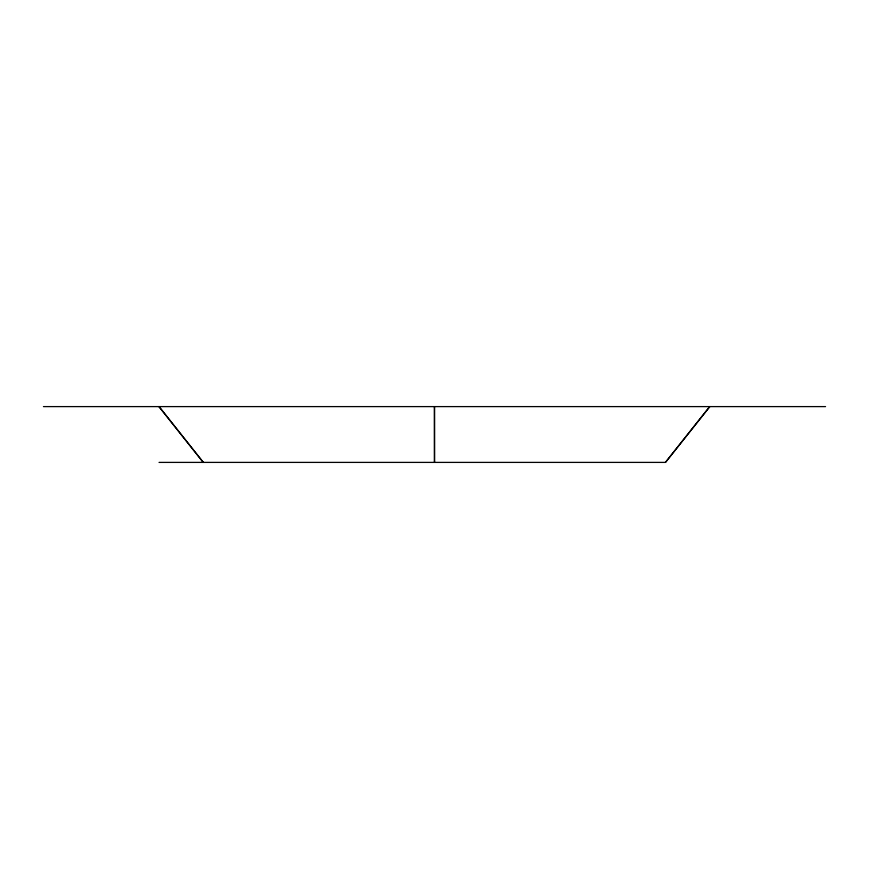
<?xml version="1.0" encoding="UTF-8"?>
<svg xmlns="http://www.w3.org/2000/svg" width="869" height="869" viewBox="0 0 869 869"><rect width="100%" height="100%" fill="white"/><g stroke="black" fill="none" stroke-linecap="round" stroke-linejoin="round"><path stroke-width="1.3" d="M159.038 462.395L665.469 462.395L709.701 406.605M665.448 462.395L709.832 406.605M43.45 406.605L825.55 406.605M158.908 406.605L203.292 462.395L159.103 406.605M434.5 462.395L434.478 406.605L434.5 462.395"/></g></svg>
